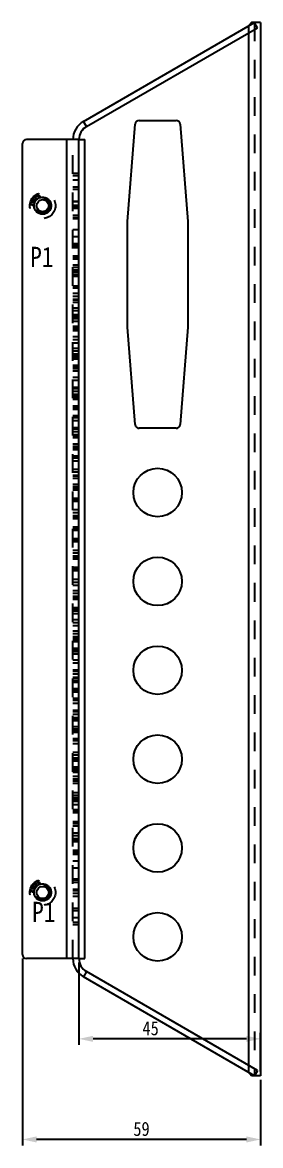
# Model space of a CAD drawing. Header units: millimetres. Extents: x -177 to 18421, y -5017 to 3255.
# Drawn here: x 7308.5 to 7367.5, y 1470.3 to 1748.4 of the extents above; entities that cross this region are included whole.
import ezdxf

# ---------------------------------------------------------------- set-up
doc = ezdxf.new("R2010")
doc.units = ezdxf.units.MM
doc.header["$LTSCALE"] = 46.255
doc.header["$PDMODE"] = 3
doc.header["$PDSIZE"] = 8
doc.linetypes.add('HIDDEN', pattern=[0.2, 0.1, -0.1])
doc.layers.get('0').update_dxf_attribs({"linetype": 'CONTINUOUS'})
doc.layers.get('Defpoints').update_dxf_attribs({"linetype": 'CONTINUOUS'})
doc.layers.add('02___PRT_ALL_AXES', color=7, linetype='CONTINUOUS')
doc.layers.add('DEFAULT_2', color=8, linetype='HIDDEN')
doc.styles.get("Standard").update_dxf_attribs({"font": 'txt', "width": 0.85})
doc.dimstyles.new('DIMSTYLE_1', dxfattribs={"dimtxt": 3.5, "dimasz": 3.5, "dimexe": 1.5, "dimexo": 1, "dimgap": 0.875, "dimtad": 1, "dimdsep": 46, "dimtxsty": 'Standard', "dimblk": '_FILLED', "dimcen": 0.09, "dimadec": 0, "dimazin": 0, "dimtp": 0.01, "dimtm": 0.01, "dimtfac": 1, "dimtofl": 0, "dimtmove": 0, "dimatfit": 3, "dimldrblk": '_FILLED', "dimfxl": 0, "dimtolj": 1, "dimarcsym": 0})

# ---------------------------------------------------------------- blocks, each defined once
blk = doc.blocks.new('_FILLED')
at = {"color": 0, "linetype": 'ByBlock'}
blk.add_solid([(0, 0), (-1, 0.214), (-1, -0.214)], dxfattribs=at)
blk = doc.blocks.new('*D110')
at = {"color": 0, "linetype": 'Continuous', "lineweight": -2, "transparency": 16777216}
for p, q in [((7308.45, 1516.61), (7308.45, 1470.34)), ((7367.45, 1486.63), (7367.45, 1470.34)), ((7363.95, 1471.84), (7311.95, 1471.84))]:
    blk.add_line(p, q, dxfattribs=at)
at = {"layer": 'Defpoints', "color": 0, "linetype": 'Continuous', "transparency": 16777216}
for p in [(7308.45, 1517.61), (7367.45, 1487.63), (7308.45, 1471.84)]:
    blk.add_point(p, dxfattribs=at)
at = {"color": 0, "linetype": 'Continuous', "lineweight": -2, "transparency": 16777216, "xscale": 3.5, "yscale": 3.5, "zscale": 3.5, "rotation": 180}
blk.add_blockref('_FILLED', (7308.45, 1471.84), dxfattribs=at)
at = {"color": 0, "linetype": 'Continuous', "lineweight": -2, "transparency": 16777216, "xscale": 3.5, "yscale": 3.5, "zscale": 3.5}
blk.add_blockref('_FILLED', (7367.45, 1471.84), dxfattribs=at)
at = {"color": 0, "linetype": 'Continuous', "transparency": 16777216, "insert": (7337.95, 1476.21), "char_height": 3.5, "width": 8.5, "attachment_point": 2}
blk.add_mtext('\\A1;59', dxfattribs=at)
blk = doc.blocks.new('*D111')
at = {"color": 0, "linetype": 'Continuous', "lineweight": -2, "transparency": 16777216}
for p, q in [((7322.45, 1515.61), (7322.45, 1495.25)), ((7363.95, 1496.75), (7325.95, 1496.75)), ((7367.45, 1488.63), (7367.45, 1498.25))]:
    blk.add_line(p, q, dxfattribs=at)
at = {"layer": 'Defpoints', "color": 0, "linetype": 'Continuous', "transparency": 16777216}
for p in [(7322.45, 1516.61), (7322.45, 1496.75), (7367.45, 1487.63)]:
    blk.add_point(p, dxfattribs=at)
at = {"color": 0, "linetype": 'Continuous', "lineweight": -2, "transparency": 16777216, "xscale": 3.5, "yscale": 3.5, "zscale": 3.5, "rotation": 180}
blk.add_blockref('_FILLED', (7322.45, 1496.75), dxfattribs=at)
at = {"color": 0, "linetype": 'Continuous', "lineweight": -2, "transparency": 16777216, "xscale": 3.5, "yscale": 3.5, "zscale": 3.5}
blk.add_blockref('_FILLED', (7367.45, 1496.75), dxfattribs=at)
at = {"color": 0, "linetype": 'Continuous', "transparency": 16777216, "insert": (7340.21, 1501.13), "char_height": 3.5, "width": 8.5, "attachment_point": 2}
blk.add_mtext('\\A1;45', dxfattribs=at)

msp = doc.modelspace()

# ---------------------------------------------------------------- linework, layer by layer
at = {"color": 7, "linetype": 'Continuous'}
for p, q in [((7323.551, 1723.882), (7365.951, 1748.362)), ((7365.201, 1748.362), (7364.451, 1747.496)), ((7365.951, 1748.362), (7365.201, 1748.362)), ((7366.701, 1747.063), (7365.951, 1748.362)), ((7324.301, 1722.583), (7323.551, 1723.882)), ((7322.451, 1719.379), (7320.951, 1719.379)), ((7322.451, 1516.613), (7320.951, 1516.613)), ((7324.301, 1513.408), (7323.551, 1512.109)), ((7365.951, 1487.63), (7323.551, 1512.109)), ((7365.201, 1487.63), (7364.451, 1488.496)), ((7365.951, 1487.63), (7365.201, 1487.63)), ((7366.701, 1488.929), (7365.951, 1487.63))]:
    msp.add_line(p, q, dxfattribs=at)
at = {"color": 3, "linetype": 'Continuous'}
for p, q in [((7324.301, 1722.583), (7366.701, 1747.063)), ((7367.451, 1748.362), (7365.951, 1748.362)), ((7367.451, 1748.362), (7367.451, 1487.63)), ((7364.451, 1745.764), (7364.451, 1490.228)), ((7337.374, 1724.096), (7346.528, 1724.096)), ((7334.451, 1699.096), (7336.377, 1723.175)), ((7347.524, 1723.175), (7349.451, 1699.096)), ((7308.451, 1517.613), (7308.451, 1718.379)), ((7320.951, 1719.379), (7309.451, 1719.379)), ((7319.451, 1516.613), (7319.451, 1719.379)), ((7322.451, 1719.379), (7323.951, 1719.379)), ((7322.451, 1516.613), (7322.451, 1719.379)), ((7323.951, 1516.613), (7323.951, 1719.379)), ((7334.451, 1672.896), (7334.451, 1699.096)), ((7349.451, 1699.096), (7349.451, 1672.896)), ((7336.377, 1648.816), (7334.451, 1672.896)), ((7349.451, 1672.896), (7347.524, 1648.816)), ((7346.528, 1647.896), (7337.374, 1647.896)), ((7320.951, 1516.613), (7309.451, 1516.613)), ((7322.451, 1516.613), (7323.951, 1516.613)), ((7366.701, 1488.929), (7324.301, 1513.408)), ((7367.451, 1487.63), (7365.951, 1487.63))]:
    msp.add_line(p, q, dxfattribs=at)
at = {"color": 7, "linetype": 'Continuous'}
for centre, start, end in [((7326.151, 1719.379), 120, 180), ((7326.151, 1516.613), 180, 240)]:
    msp.add_arc(centre, 5.2, start, end, dxfattribs=at)
at = {"color": 3, "linetype": 'Continuous'}
for centre, radius, start, end in [((7337.374, 1723.096), 1, 90, 175.42608), ((7346.528, 1723.096), 1, 4.57392, 90), ((7326.151, 1719.379), 3.7, 120, 180), ((7309.451, 1718.379), 1, 90, 180), ((7337.374, 1648.896), 1, 184.57392, 270), ((7346.528, 1648.896), 1, 270, 355.42608), ((7309.451, 1517.613), 1, 180, 270), ((7326.151, 1516.613), 3.7, 180, 240)]:
    msp.add_arc(centre, radius, start, end, dxfattribs=at)
at = {"layer": '02___PRT_ALL_AXES', "color": 8, "linetype": 'HIDDEN'}
for centre, radius in [((7313.451, 1702.996), 3.175), ((7313.451, 1702.996), 2.11), ((7313.451, 1702.996), 1.91), ((7313.451, 1532.996), 3.175), ((7313.451, 1532.996), 2.11), ((7313.451, 1532.996), 1.91)]:
    msp.add_circle(centre, radius, dxfattribs=at)
at = {"layer": '02___PRT_ALL_AXES', "color": 3, "linetype": 'Continuous'}
for centre, radius in [((7313.451, 1702.996), 2.1), ((7341.951, 1631.996), 6), ((7341.951, 1609.996), 6), ((7341.951, 1587.996), 6), ((7341.951, 1565.996), 6), ((7341.951, 1543.996), 6), ((7313.451, 1532.996), 2.1), ((7341.951, 1521.996), 6)]:
    msp.add_circle(centre, radius, dxfattribs=at)
at = {"layer": '02___PRT_ALL_AXES', "color": 7, "linetype": 'Continuous'}
for centre in [(7313.451, 1702.996), (7313.451, 1532.996)]:
    msp.add_circle(centre, 1.5, dxfattribs=at)
at = {"layer": 'DEFAULT_2', "color": 8, "linetype": 'HIDDEN'}
for p, q in [((7364.451, 1747.496), (7364.451, 1745.764)), ((7365.951, 1748.362), (7365.951, 1487.63)), ((7320.951, 1516.613), (7320.951, 1719.379)), ((7322.451, 1710.999), (7320.951, 1710.999)), ((7322.451, 1710.996), (7320.951, 1710.996)), ((7322.451, 1710.413), (7320.951, 1710.413)), ((7322.451, 1709.292), (7320.951, 1709.292)), ((7322.451, 1707.585), (7320.951, 1707.585)), ((7311.417, 1703.822), (7310.563, 1704.315)), ((7310.595, 1704.383), (7311.27, 1703.993)), ((7311.27, 1703.993), (7310.675, 1704.538)), ((7310.725, 1704.625), (7311.495, 1704.383)), ((7311.66, 1704.244), (7310.792, 1704.528)), ((7310.792, 1704.528), (7311.473, 1703.92)), ((7311.495, 1704.383), (7310.819, 1704.772)), ((7310.862, 1704.834), (7311.716, 1704.342)), ((7311.198, 1705.146), (7311.205, 1705.212)), ((7311.2, 1705.09), (7311.198, 1705.146)), ((7311.226, 1705.026), (7311.2, 1705.09)), ((7311.205, 1705.212), (7311.226, 1705.261)), ((7311.261, 1704.971), (7311.226, 1705.026)), ((7311.306, 1705.014), (7311.261, 1704.971)), ((7311.278, 1705.135), (7311.274, 1705.102)), ((7311.274, 1705.102), (7311.286, 1705.054)), ((7311.309, 1705.193), (7311.278, 1705.135)), ((7311.286, 1705.054), (7311.306, 1705.014)), ((7311.3, 1705.331), (7311.349, 1705.35)), ((7311.363, 1705.245), (7311.309, 1705.193)), ((7311.349, 1705.35), (7311.415, 1705.353)), ((7311.423, 1705.272), (7311.363, 1705.245)), ((7311.415, 1705.353), (7311.472, 1705.348)), ((7311.456, 1705.274), (7311.423, 1705.272)), ((7311.503, 1705.261), (7311.456, 1705.274)), ((7311.472, 1705.348), (7311.534, 1705.319)), ((7311.541, 1705.238), (7311.503, 1705.261)), ((7311.534, 1705.319), (7311.587, 1705.282)), ((7311.6, 1705.177), (7311.541, 1705.238)), ((7311.567, 1704.94), (7311.603, 1704.974)), ((7311.626, 1704.878), (7311.567, 1704.94)), ((7311.587, 1705.282), (7311.645, 1705.22)), ((7311.641, 1705.098), (7311.6, 1705.177)), ((7311.603, 1704.974), (7311.643, 1705.041)), ((7311.662, 1704.912), (7311.626, 1704.878)), ((7311.636, 1704.595), (7311.682, 1704.638)), ((7311.704, 1704.542), (7311.636, 1704.595)), ((7311.643, 1705.041), (7311.641, 1705.098)), ((7311.645, 1705.22), (7311.695, 1705.15)), ((7311.716, 1704.342), (7311.66, 1704.244)), ((7311.745, 1704.933), (7311.662, 1704.912)), ((7311.682, 1704.638), (7311.744, 1704.609)), ((7311.695, 1705.15), (7311.721, 1705.086)), ((7311.799, 1704.514), (7311.704, 1704.542)), ((7311.721, 1705.086), (7311.705, 1705.012)), ((7311.705, 1705.012), (7311.785, 1705)), ((7311.744, 1704.609), (7311.8, 1704.604)), ((7311.793, 1704.92), (7311.745, 1704.933)), ((7311.785, 1705), (7311.847, 1704.971)), ((7311.87, 1704.875), (7311.793, 1704.92)), ((7311.864, 1704.518), (7311.799, 1704.514)), ((7311.8, 1704.604), (7311.86, 1704.631)), ((7311.847, 1704.971), (7311.915, 1704.918)), ((7311.86, 1704.631), (7311.896, 1704.666)), ((7311.864, 1705.322), (7312.012, 1705.414)), ((7311.92, 1705.231), (7311.864, 1705.322)), ((7311.943, 1704.563), (7311.864, 1704.518)), ((7311.899, 1704.844), (7311.87, 1704.875)), ((7311.896, 1704.666), (7311.927, 1704.724)), ((7311.925, 1704.781), (7311.899, 1704.844)), ((7311.915, 1704.918), (7311.944, 1704.888)), ((7312.069, 1705.324), (7311.92, 1705.231)), ((7311.927, 1704.724), (7311.925, 1704.781)), ((7311.961, 1704.58), (7311.943, 1704.563)), ((7311.944, 1704.888), (7311.994, 1704.817)), ((7312.009, 1704.656), (7311.961, 1704.58)), ((7311.994, 1704.817), (7312.016, 1704.721)), ((7312.016, 1704.721), (7312.009, 1704.656)), ((7312.012, 1705.414), (7312.069, 1705.324)), ((7312.1, 1705.76), (7312.064, 1705.852)), ((7312.623, 1705.397), (7312.1, 1705.76)), ((7312.518, 1705.928), (7312.193, 1705.798)), ((7312.193, 1705.798), (7312.657, 1705.479)), ((7312.357, 1705.153), (7312.415, 1705.176)), ((7312.401, 1705.078), (7312.357, 1705.153)), ((7312.479, 1705.018), (7312.401, 1705.078)), ((7312.415, 1705.176), (7312.462, 1705.126)), ((7312.462, 1705.126), (7312.513, 1705.101)), ((7312.541, 1704.997), (7312.479, 1705.018)), ((7312.482, 1706.019), (7312.518, 1705.928)), ((7312.513, 1705.101), (7312.579, 1705.104)), ((7312.63, 1705.01), (7312.541, 1704.997)), ((7312.579, 1705.104), (7312.625, 1705.123)), ((7312.678, 1705.327), (7312.623, 1705.397)), ((7312.625, 1705.123), (7312.675, 1705.166)), ((7312.676, 1705.029), (7312.63, 1705.01)), ((7312.657, 1705.479), (7312.704, 1705.429)), ((7312.675, 1705.166), (7312.694, 1705.219)), ((7312.738, 1705.076), (7312.676, 1705.029)), ((7312.694, 1705.288), (7312.678, 1705.327)), ((7312.694, 1705.219), (7312.694, 1705.288)), ((7312.704, 1705.429), (7312.748, 1705.355)), ((7312.769, 1705.134), (7312.738, 1705.076)), ((7312.748, 1705.355), (7312.763, 1705.316)), ((7312.763, 1705.316), (7312.784, 1705.232)), ((7312.784, 1705.232), (7312.769, 1705.134)), ((7322.451, 1706.999), (7320.951, 1706.999)), ((7322.451, 1706.996), (7320.951, 1706.996)), ((7310.302, 1703.212), (7310.288, 1703.275)), ((7310.299, 1703.377), (7310.326, 1703.436)), ((7310.359, 1703.143), (7310.302, 1703.212)), ((7310.326, 1703.436), (7310.374, 1703.481)), ((7310.461, 1703.095), (7310.359, 1703.143)), ((7310.374, 1703.481), (7310.464, 1703.522)), ((7310.425, 1703.363), (7310.415, 1703.263)), ((7310.415, 1703.263), (7310.43, 1703.211)), ((7310.452, 1703.41), (7310.425, 1703.363)), ((7310.43, 1703.211), (7310.49, 1703.167)), ((7310.498, 1703.443), (7310.452, 1703.41)), ((7310.544, 1703.073), (7310.461, 1703.095)), ((7310.464, 1703.522), (7310.551, 1703.538)), ((7310.49, 1703.167), (7310.552, 1703.148)), ((7310.564, 1703.461), (7310.498, 1703.443)), ((7310.552, 1703.148), (7310.544, 1703.073)), ((7310.551, 1703.538), (7310.657, 1703.526)), ((7310.628, 1703.454), (7310.564, 1703.461)), ((7310.688, 1703.422), (7310.628, 1703.454)), ((7310.657, 1703.526), (7310.739, 1703.493)), ((7310.727, 1703.381), (7310.688, 1703.422)), ((7310.743, 1703.329), (7310.727, 1703.381)), ((7310.735, 1703.254), (7310.743, 1703.329)), ((7310.75, 1703.202), (7310.735, 1703.254)), ((7310.739, 1703.493), (7310.818, 1703.434)), ((7310.74, 1703.768), (7310.798, 1703.933)), ((7310.84, 1703.733), (7310.74, 1703.768)), ((7310.787, 1703.148), (7310.75, 1703.202)), ((7310.867, 1703.089), (7310.787, 1703.148)), ((7310.798, 1703.933), (7310.898, 1703.898)), ((7310.818, 1703.434), (7310.855, 1703.38)), ((7310.898, 1703.898), (7310.84, 1703.733)), ((7310.855, 1703.38), (7310.87, 1703.315)), ((7310.87, 1703.315), (7310.862, 1703.241)), ((7310.862, 1703.241), (7310.879, 1703.201)), ((7310.95, 1703.068), (7310.867, 1703.089)), ((7310.879, 1703.201), (7310.917, 1703.159)), ((7310.917, 1703.159), (7310.979, 1703.14)), ((7311.035, 1703.059), (7310.95, 1703.068)), ((7310.979, 1703.14), (7311.022, 1703.136)), ((7311.022, 1703.136), (7311.086, 1703.141)), ((7311.121, 1703.062), (7311.035, 1703.059)), ((7311.068, 1703.369), (7311.076, 1703.444)), ((7311.109, 1703.352), (7311.068, 1703.369)), ((7311.076, 1703.444), (7311.138, 1703.425)), ((7311.086, 1703.141), (7311.133, 1703.174)), ((7311.149, 1703.323), (7311.109, 1703.352)), ((7311.211, 1703.103), (7311.121, 1703.062)), ((7311.133, 1703.174), (7311.158, 1703.209)), ((7311.138, 1703.425), (7311.219, 1703.378)), ((7311.166, 1703.284), (7311.149, 1703.323)), ((7311.158, 1703.209), (7311.166, 1703.284)), ((7311.258, 1703.148), (7311.211, 1703.103)), ((7311.219, 1703.378), (7311.277, 1703.322)), ((7311.285, 1703.195), (7311.258, 1703.148)), ((7311.277, 1703.322), (7311.291, 1703.258)), ((7311.291, 1703.258), (7311.285, 1703.195)), ((7311.473, 1703.92), (7311.417, 1703.822)), ((7322.451, 1703.999), (7320.951, 1703.999)), ((7322.451, 1703.996), (7320.951, 1703.996)), ((7320.951, 1703.17), (7322.451, 1703.17)), ((7322.451, 1702.585), (7320.951, 1702.585)), ((7322.451, 1702.292), (7320.951, 1702.292)), ((7322.451, 1700.585), (7320.951, 1700.585)), ((7322.451, 1699.999), (7320.951, 1699.999)), ((7322.451, 1699.996), (7320.951, 1699.996)), ((7322.451, 1699.756), (7320.951, 1699.756)), ((7322.451, 1696.999), (7320.951, 1696.999)), ((7322.451, 1696.996), (7320.951, 1696.996)), ((7322.451, 1695.292), (7320.951, 1695.292)), ((7322.451, 1693.585), (7320.951, 1693.585)), ((7320.951, 1693.17), (7322.451, 1693.17)), ((7322.451, 1692.999), (7320.951, 1692.999)), ((7322.451, 1692.996), (7320.951, 1692.996)), ((7322.451, 1692.585), (7320.951, 1692.585)), ((7322.451, 1690.499), (7320.951, 1690.499)), ((7322.451, 1689.999), (7320.951, 1689.999)), ((7322.451, 1689.996), (7320.951, 1689.996)), ((7322.451, 1689.756), (7320.951, 1689.756)), ((7322.451, 1688.292), (7320.951, 1688.292)), ((7322.451, 1687.67), (7320.951, 1687.67)), ((7320.951, 1687.085), (7322.451, 1687.085)), ((7322.451, 1686.585), (7320.951, 1686.585)), ((7320.951, 1686.085), (7322.451, 1686.085)), ((7322.451, 1685.999), (7320.951, 1685.999)), ((7322.451, 1685.996), (7320.951, 1685.996)), ((7322.451, 1685.499), (7320.951, 1685.499)), ((7320.951, 1683.17), (7322.451, 1683.17)), ((7322.451, 1682.999), (7320.951, 1682.999)), ((7322.451, 1682.996), (7320.951, 1682.996)), ((7322.451, 1682.67), (7320.951, 1682.67)), ((7322.451, 1682.585), (7320.951, 1682.585)), ((7322.451, 1681.292), (7320.951, 1681.292)), ((7322.451, 1680.499), (7320.951, 1680.499)), ((7322.451, 1679.756), (7320.951, 1679.756)), ((7322.451, 1679.585), (7320.951, 1679.585)), ((7322.451, 1678.999), (7320.951, 1678.999)), ((7322.451, 1678.996), (7320.951, 1678.996)), ((7322.451, 1677.67), (7320.951, 1677.67)), ((7320.951, 1677.085), (7322.451, 1677.085)), ((7320.951, 1676.085), (7322.451, 1676.085)), ((7322.451, 1675.999), (7320.951, 1675.999)), ((7322.451, 1675.996), (7320.951, 1675.996)), ((7322.451, 1675.499), (7320.951, 1675.499)), ((7322.451, 1674.999), (7320.951, 1674.999)), ((7322.451, 1674.292), (7320.951, 1674.292)), ((7320.951, 1673.17), (7322.451, 1673.17)), ((7322.451, 1672.999), (7320.951, 1672.999)), ((7322.451, 1672.67), (7320.951, 1672.67)), ((7322.451, 1672.585), (7320.951, 1672.585)), ((7322.451, 1672.292), (7320.951, 1672.292)), ((7322.451, 1671.999), (7320.951, 1671.999)), ((7322.451, 1671.996), (7320.951, 1671.996)), ((7322.451, 1670.499), (7320.951, 1670.499)), ((7322.451, 1669.756), (7320.951, 1669.756)), ((7322.451, 1668.996), (7320.951, 1668.996)), ((7322.451, 1667.67), (7320.951, 1667.67)), ((7320.951, 1667.085), (7322.451, 1667.085)), ((7322.451, 1666.241), (7320.951, 1666.241)), ((7320.951, 1666.085), (7322.451, 1666.085)), ((7322.451, 1665.499), (7320.951, 1665.499)), ((7322.451, 1664.996), (7320.951, 1664.996)), ((7322.451, 1663.413), (7320.951, 1663.413)), ((7320.951, 1663.17), (7322.451, 1663.17)), ((7320.951, 1662.827), (7322.451, 1662.827)), ((7322.451, 1662.67), (7320.951, 1662.67)), ((7322.451, 1662.585), (7320.951, 1662.585)), ((7322.451, 1661.996), (7320.951, 1661.996)), ((7322.451, 1660.499), (7320.951, 1660.499)), ((7322.451, 1659.756), (7320.951, 1659.756)), ((7322.451, 1657.996), (7320.951, 1657.996)), ((7322.451, 1657.67), (7320.951, 1657.67)), ((7320.951, 1657.085), (7322.451, 1657.085)), ((7322.451, 1656.241), (7320.951, 1656.241)), ((7320.951, 1656.085), (7322.451, 1656.085)), ((7322.451, 1655.499), (7320.951, 1655.499)), ((7322.451, 1654.996), (7320.951, 1654.996)), ((7322.451, 1653.413), (7320.951, 1653.413)), ((7320.951, 1653.17), (7322.451, 1653.17)), ((7320.951, 1652.827), (7322.451, 1652.827)), ((7322.451, 1652.67), (7320.951, 1652.67)), ((7322.451, 1652.585), (7320.951, 1652.585)), ((7322.451, 1650.996), (7320.951, 1650.996)), ((7322.451, 1650.499), (7320.951, 1650.499)), ((7322.451, 1649.756), (7320.951, 1649.756)), ((7322.451, 1647.996), (7320.951, 1647.996)), ((7322.451, 1647.67), (7320.951, 1647.67)), ((7320.951, 1647.085), (7322.451, 1647.085)), ((7322.451, 1646.241), (7320.951, 1646.241)), ((7320.951, 1646.085), (7322.451, 1646.085)), ((7322.451, 1645.499), (7320.951, 1645.499)), ((7322.451, 1643.996), (7320.951, 1643.996)), ((7322.451, 1643.413), (7320.951, 1643.413)), ((7320.951, 1643.17), (7322.451, 1643.17)), ((7320.951, 1642.827), (7322.451, 1642.827)), ((7322.451, 1642.67), (7320.951, 1642.67)), ((7322.451, 1642.585), (7320.951, 1642.585)), ((7322.451, 1640.996), (7320.951, 1640.996)), ((7322.451, 1640.499), (7320.951, 1640.499)), ((7322.451, 1639.756), (7320.951, 1639.756)), ((7322.451, 1637.67), (7320.951, 1637.67)), ((7320.951, 1637.085), (7322.451, 1637.085)), ((7322.451, 1636.996), (7320.951, 1636.996)), ((7322.451, 1636.241), (7320.951, 1636.241)), ((7320.951, 1636.085), (7322.451, 1636.085)), ((7322.451, 1635.499), (7320.951, 1635.499)), ((7322.451, 1633.996), (7320.951, 1633.996)), ((7322.451, 1633.413), (7320.951, 1633.413)), ((7320.951, 1633.17), (7322.451, 1633.17)), ((7320.951, 1632.827), (7322.451, 1632.827)), ((7322.451, 1632.67), (7320.951, 1632.67)), ((7322.451, 1632.585), (7320.951, 1632.585)), ((7322.451, 1630.499), (7320.951, 1630.499)), ((7322.451, 1629.996), (7320.951, 1629.996)), ((7322.451, 1629.756), (7320.951, 1629.756)), ((7322.451, 1627.67), (7320.951, 1627.67)), ((7320.951, 1627.085), (7322.451, 1627.085)), ((7322.451, 1626.996), (7320.951, 1626.996)), ((7322.451, 1626.241), (7320.951, 1626.241)), ((7320.951, 1626.085), (7322.451, 1626.085)), ((7322.451, 1625.499), (7320.951, 1625.499)), ((7322.451, 1623.413), (7320.951, 1623.413)), ((7320.951, 1623.17), (7322.451, 1623.17)), ((7322.451, 1622.996), (7320.951, 1622.996)), ((7320.951, 1622.827), (7322.451, 1622.827)), ((7322.451, 1622.67), (7320.951, 1622.67)), ((7322.451, 1622.585), (7320.951, 1622.585)), ((7322.451, 1620.499), (7320.951, 1620.499)), ((7322.451, 1619.996), (7320.951, 1619.996)), ((7322.451, 1619.756), (7320.951, 1619.756)), ((7322.451, 1617.67), (7320.951, 1617.67)), ((7320.951, 1617.085), (7322.451, 1617.085)), ((7322.451, 1616.241), (7320.951, 1616.241)), ((7320.951, 1616.085), (7322.451, 1616.085)), ((7322.451, 1615.996), (7320.951, 1615.996)), ((7322.451, 1615.499), (7320.951, 1615.499)), ((7322.451, 1613.413), (7320.951, 1613.413)), ((7320.951, 1613.17), (7322.451, 1613.17)), ((7322.451, 1612.996), (7320.951, 1612.996)), ((7320.951, 1612.827), (7322.451, 1612.827)), ((7322.451, 1612.67), (7320.951, 1612.67)), ((7322.451, 1612.585), (7320.951, 1612.585)), ((7322.451, 1610.499), (7320.951, 1610.499)), ((7322.451, 1609.756), (7320.951, 1609.756)), ((7322.451, 1608.996), (7320.951, 1608.996)), ((7322.451, 1607.67), (7320.951, 1607.67)), ((7320.951, 1607.085), (7322.451, 1607.085)), ((7322.451, 1606.241), (7320.951, 1606.241)), ((7320.951, 1606.085), (7322.451, 1606.085)), ((7322.451, 1605.996), (7320.951, 1605.996)), ((7322.451, 1605.499), (7320.951, 1605.499)), ((7322.451, 1603.413), (7320.951, 1603.413)), ((7320.951, 1603.17), (7322.451, 1603.17)), ((7320.951, 1602.827), (7322.451, 1602.827)), ((7322.451, 1602.67), (7320.951, 1602.67)), ((7322.451, 1602.585), (7320.951, 1602.585)), ((7322.451, 1601.996), (7320.951, 1601.996)), ((7322.451, 1600.499), (7320.951, 1600.499)), ((7322.451, 1599.756), (7320.951, 1599.756)), ((7322.451, 1598.996), (7320.951, 1598.996)), ((7322.451, 1597.67), (7320.951, 1597.67)), ((7320.951, 1597.085), (7322.451, 1597.085)), ((7322.451, 1596.241), (7320.951, 1596.241)), ((7320.951, 1596.085), (7322.451, 1596.085)), ((7322.451, 1595.499), (7320.951, 1595.499)), ((7322.451, 1594.996), (7320.951, 1594.996)), ((7322.451, 1593.413), (7320.951, 1593.413)), ((7320.951, 1593.17), (7322.451, 1593.17)), ((7320.951, 1592.827), (7322.451, 1592.827)), ((7322.451, 1592.67), (7320.951, 1592.67)), ((7322.451, 1592.585), (7320.951, 1592.585)), ((7322.451, 1591.996), (7320.951, 1591.996)), ((7322.451, 1590.499), (7320.951, 1590.499)), ((7322.451, 1589.756), (7320.951, 1589.756)), ((7322.451, 1587.996), (7320.951, 1587.996)), ((7322.451, 1587.67), (7320.951, 1587.67)), ((7320.951, 1587.085), (7322.451, 1587.085)), ((7322.451, 1586.241), (7320.951, 1586.241)), ((7320.951, 1586.085), (7322.451, 1586.085)), ((7322.451, 1585.499), (7320.951, 1585.499)), ((7322.451, 1584.996), (7320.951, 1584.996)), ((7322.451, 1583.413), (7320.951, 1583.413)), ((7320.951, 1583.17), (7322.451, 1583.17)), ((7320.951, 1582.827), (7322.451, 1582.827)), ((7322.451, 1582.67), (7320.951, 1582.67)), ((7322.451, 1582.585), (7320.951, 1582.585)), ((7322.451, 1580.996), (7320.951, 1580.996)), ((7322.451, 1580.499), (7320.951, 1580.499)), ((7322.451, 1579.756), (7320.951, 1579.756)), ((7322.451, 1577.996), (7320.951, 1577.996)), ((7322.451, 1577.67), (7320.951, 1577.67)), ((7320.951, 1577.085), (7322.451, 1577.085)), ((7322.451, 1576.241), (7320.951, 1576.241)), ((7320.951, 1576.085), (7322.451, 1576.085)), ((7322.451, 1575.499), (7320.951, 1575.499)), ((7322.451, 1573.996), (7320.951, 1573.996)), ((7322.451, 1573.413), (7320.951, 1573.413)), ((7320.951, 1573.17), (7322.451, 1573.17)), ((7320.951, 1572.827), (7322.451, 1572.827)), ((7322.451, 1572.67), (7320.951, 1572.67)), ((7322.451, 1572.585), (7320.951, 1572.585)), ((7322.451, 1570.996), (7320.951, 1570.996)), ((7322.451, 1570.499), (7320.951, 1570.499)), ((7322.451, 1569.756), (7320.951, 1569.756)), ((7322.451, 1567.67), (7320.951, 1567.67)), ((7320.951, 1567.085), (7322.451, 1567.085)), ((7322.451, 1566.996), (7320.951, 1566.996)), ((7322.451, 1566.241), (7320.951, 1566.241)), ((7320.951, 1566.085), (7322.451, 1566.085)), ((7322.451, 1565.499), (7320.951, 1565.499)), ((7322.451, 1563.999), (7320.951, 1563.999)), ((7322.451, 1563.996), (7320.951, 1563.996)), ((7322.451, 1563.706), (7320.951, 1563.706)), ((7322.451, 1563.413), (7320.951, 1563.413)), ((7322.451, 1562.999), (7320.951, 1562.999)), ((7320.951, 1562.827), (7322.451, 1562.827)), ((7322.451, 1562.67), (7320.951, 1562.67)), ((7322.451, 1561.706), (7320.951, 1561.706)), ((7322.451, 1560.999), (7320.951, 1560.999)), ((7322.451, 1560.499), (7320.951, 1560.499)), ((7322.451, 1559.999), (7320.951, 1559.999)), ((7322.451, 1559.996), (7320.951, 1559.996)), ((7322.451, 1557.67), (7320.951, 1557.67)), ((7320.951, 1557.085), (7322.451, 1557.085)), ((7322.451, 1556.999), (7320.951, 1556.999)), ((7322.451, 1556.996), (7320.951, 1556.996)), ((7322.451, 1556.413), (7320.951, 1556.413)), ((7322.451, 1556.241), (7320.951, 1556.241)), ((7320.951, 1556.085), (7322.451, 1556.085)), ((7322.451, 1555.499), (7320.951, 1555.499)), ((7322.451, 1554.706), (7320.951, 1554.706)), ((7322.451, 1553.413), (7320.951, 1553.413)), ((7322.451, 1552.999), (7320.951, 1552.999)), ((7322.451, 1552.996), (7320.951, 1552.996)), ((7320.951, 1552.827), (7322.451, 1552.827)), ((7322.451, 1552.67), (7320.951, 1552.67)), ((7322.451, 1550.499), (7320.951, 1550.499)), ((7322.451, 1549.999), (7320.951, 1549.999)), ((7322.451, 1549.996), (7320.951, 1549.996)), ((7322.451, 1549.413), (7320.951, 1549.413)), ((7322.451, 1547.706), (7320.951, 1547.706)), ((7322.451, 1547.67), (7320.951, 1547.67)), ((7320.951, 1547.085), (7322.451, 1547.085)), ((7322.451, 1546.241), (7320.951, 1546.241)), ((7320.951, 1546.085), (7322.451, 1546.085)), ((7322.451, 1545.999), (7320.951, 1545.999)), ((7322.451, 1545.996), (7320.951, 1545.996)), ((7322.451, 1545.499), (7320.951, 1545.499)), ((7322.451, 1543.413), (7320.951, 1543.413)), ((7322.451, 1542.999), (7320.951, 1542.999)), ((7322.451, 1542.996), (7320.951, 1542.996)), ((7320.951, 1542.827), (7322.451, 1542.827)), ((7322.451, 1542.67), (7320.951, 1542.67)), ((7322.451, 1542.413), (7320.951, 1542.413)), ((7322.451, 1540.706), (7320.951, 1540.706)), ((7322.451, 1538.999), (7320.951, 1538.999)), ((7322.451, 1538.996), (7320.951, 1538.996)), ((7311.495, 1534.383), (7310.819, 1534.772)), ((7310.862, 1534.834), (7311.716, 1534.342)), ((7311.198, 1535.146), (7311.205, 1535.212)), ((7311.2, 1535.09), (7311.198, 1535.146)), ((7311.226, 1535.026), (7311.2, 1535.09)), ((7311.205, 1535.212), (7311.226, 1535.261)), ((7311.261, 1534.971), (7311.226, 1535.026)), ((7311.306, 1535.014), (7311.261, 1534.971)), ((7311.278, 1535.135), (7311.274, 1535.102)), ((7311.274, 1535.102), (7311.286, 1535.054)), ((7311.309, 1535.193), (7311.278, 1535.135)), ((7311.286, 1535.054), (7311.306, 1535.014)), ((7311.3, 1535.331), (7311.349, 1535.35)), ((7311.363, 1535.245), (7311.309, 1535.193)), ((7311.349, 1535.35), (7311.415, 1535.353)), ((7311.423, 1535.272), (7311.363, 1535.245)), ((7311.415, 1535.353), (7311.472, 1535.348)), ((7311.456, 1535.274), (7311.423, 1535.272)), ((7311.503, 1535.261), (7311.456, 1535.274)), ((7311.472, 1535.348), (7311.534, 1535.319)), ((7311.541, 1535.238), (7311.503, 1535.261)), ((7311.534, 1535.319), (7311.587, 1535.282)), ((7311.6, 1535.177), (7311.541, 1535.238)), ((7311.567, 1534.94), (7311.603, 1534.974)), ((7311.626, 1534.878), (7311.567, 1534.94)), ((7311.587, 1535.282), (7311.645, 1535.22)), ((7311.641, 1535.098), (7311.6, 1535.177)), ((7311.603, 1534.974), (7311.643, 1535.041)), ((7311.662, 1534.912), (7311.626, 1534.878)), ((7311.643, 1535.041), (7311.641, 1535.098)), ((7311.645, 1535.22), (7311.695, 1535.15)), ((7311.745, 1534.933), (7311.662, 1534.912)), ((7311.695, 1535.15), (7311.721, 1535.086)), ((7311.721, 1535.086), (7311.705, 1535.012)), ((7311.705, 1535.012), (7311.785, 1535)), ((7311.793, 1534.92), (7311.745, 1534.933)), ((7311.785, 1535), (7311.847, 1534.971)), ((7311.87, 1534.875), (7311.793, 1534.92)), ((7311.847, 1534.971), (7311.915, 1534.918)), ((7311.864, 1535.322), (7312.012, 1535.414)), ((7311.92, 1535.231), (7311.864, 1535.322)), ((7311.899, 1534.844), (7311.87, 1534.875)), ((7311.896, 1534.666), (7311.927, 1534.724)), ((7311.925, 1534.781), (7311.899, 1534.844)), ((7311.915, 1534.918), (7311.944, 1534.888)), ((7312.069, 1535.324), (7311.92, 1535.231)), ((7311.927, 1534.724), (7311.925, 1534.781)), ((7311.944, 1534.888), (7311.994, 1534.817)), ((7311.994, 1534.817), (7312.016, 1534.721)), ((7312.016, 1534.721), (7312.009, 1534.656)), ((7312.012, 1535.414), (7312.069, 1535.324)), ((7312.1, 1535.76), (7312.064, 1535.852)), ((7312.623, 1535.397), (7312.1, 1535.76)), ((7312.518, 1535.928), (7312.193, 1535.798)), ((7312.193, 1535.798), (7312.657, 1535.479)), ((7312.357, 1535.153), (7312.415, 1535.176)), ((7312.401, 1535.078), (7312.357, 1535.153)), ((7312.479, 1535.018), (7312.401, 1535.078)), ((7312.415, 1535.176), (7312.462, 1535.126)), ((7312.462, 1535.126), (7312.513, 1535.101)), ((7312.541, 1534.997), (7312.479, 1535.018)), ((7312.482, 1536.019), (7312.518, 1535.928)), ((7312.513, 1535.101), (7312.579, 1535.104)), ((7312.63, 1535.01), (7312.541, 1534.997)), ((7312.579, 1535.104), (7312.625, 1535.123)), ((7312.678, 1535.327), (7312.623, 1535.397)), ((7312.625, 1535.123), (7312.675, 1535.166)), ((7312.676, 1535.029), (7312.63, 1535.01)), ((7312.657, 1535.479), (7312.704, 1535.429)), ((7312.675, 1535.166), (7312.694, 1535.219)), ((7312.738, 1535.076), (7312.676, 1535.029)), ((7312.694, 1535.288), (7312.678, 1535.327)), ((7312.694, 1535.219), (7312.694, 1535.288)), ((7312.704, 1535.429), (7312.748, 1535.355)), ((7312.769, 1535.134), (7312.738, 1535.076)), ((7312.748, 1535.355), (7312.763, 1535.316)), ((7312.763, 1535.316), (7312.784, 1535.232)), ((7312.784, 1535.232), (7312.769, 1535.134)), ((7322.451, 1536.241), (7320.951, 1536.241)), ((7322.451, 1535.999), (7320.951, 1535.999)), ((7322.451, 1535.996), (7320.951, 1535.996)), ((7322.451, 1535.413), (7320.951, 1535.413)), ((7310.302, 1533.212), (7310.288, 1533.275)), ((7310.299, 1533.377), (7310.326, 1533.436)), ((7310.359, 1533.143), (7310.302, 1533.212)), ((7310.326, 1533.436), (7310.374, 1533.481)), ((7310.461, 1533.095), (7310.359, 1533.143)), ((7310.374, 1533.481), (7310.464, 1533.522)), ((7310.425, 1533.363), (7310.415, 1533.263)), ((7310.415, 1533.263), (7310.43, 1533.211)), ((7310.452, 1533.41), (7310.425, 1533.363)), ((7310.43, 1533.211), (7310.49, 1533.167)), ((7310.498, 1533.443), (7310.452, 1533.41)), ((7310.544, 1533.073), (7310.461, 1533.095)), ((7310.464, 1533.522), (7310.551, 1533.538)), ((7310.49, 1533.167), (7310.552, 1533.148)), ((7310.564, 1533.461), (7310.498, 1533.443)), ((7310.552, 1533.148), (7310.544, 1533.073)), ((7310.551, 1533.538), (7310.657, 1533.526)), ((7311.417, 1533.822), (7310.563, 1534.315)), ((7310.628, 1533.454), (7310.564, 1533.461)), ((7310.595, 1534.383), (7311.27, 1533.993)), ((7310.688, 1533.422), (7310.628, 1533.454)), ((7310.657, 1533.526), (7310.739, 1533.493)), ((7311.27, 1533.993), (7310.675, 1534.538)), ((7310.727, 1533.381), (7310.688, 1533.422)), ((7310.725, 1534.625), (7311.495, 1534.383)), ((7310.743, 1533.329), (7310.727, 1533.381)), ((7310.735, 1533.254), (7310.743, 1533.329)), ((7310.75, 1533.202), (7310.735, 1533.254)), ((7310.739, 1533.493), (7310.818, 1533.434)), ((7310.74, 1533.768), (7310.798, 1533.933)), ((7310.84, 1533.733), (7310.74, 1533.768)), ((7310.787, 1533.148), (7310.75, 1533.202)), ((7310.867, 1533.089), (7310.787, 1533.148)), ((7311.66, 1534.244), (7310.792, 1534.528)), ((7310.792, 1534.528), (7311.473, 1533.92)), ((7310.798, 1533.933), (7310.898, 1533.898)), ((7310.818, 1533.434), (7310.855, 1533.38)), ((7310.898, 1533.898), (7310.84, 1533.733)), ((7310.855, 1533.38), (7310.87, 1533.315)), ((7310.87, 1533.315), (7310.862, 1533.241)), ((7310.862, 1533.241), (7310.879, 1533.201)), ((7310.95, 1533.068), (7310.867, 1533.089)), ((7310.879, 1533.201), (7310.917, 1533.159)), ((7310.917, 1533.159), (7310.979, 1533.14)), ((7311.035, 1533.059), (7310.95, 1533.068)), ((7310.979, 1533.14), (7311.022, 1533.136)), ((7311.022, 1533.136), (7311.086, 1533.141)), ((7311.121, 1533.062), (7311.035, 1533.059)), ((7311.068, 1533.369), (7311.076, 1533.444)), ((7311.109, 1533.352), (7311.068, 1533.369)), ((7311.076, 1533.444), (7311.138, 1533.425)), ((7311.086, 1533.141), (7311.133, 1533.174)), ((7311.149, 1533.323), (7311.109, 1533.352)), ((7311.211, 1533.103), (7311.121, 1533.062)), ((7311.133, 1533.174), (7311.158, 1533.209)), ((7311.138, 1533.425), (7311.219, 1533.378)), ((7311.166, 1533.284), (7311.149, 1533.323)), ((7311.158, 1533.209), (7311.166, 1533.284)), ((7311.258, 1533.148), (7311.211, 1533.103)), ((7311.219, 1533.378), (7311.277, 1533.322)), ((7311.285, 1533.195), (7311.258, 1533.148)), ((7311.277, 1533.322), (7311.291, 1533.258)), ((7311.291, 1533.258), (7311.285, 1533.195)), ((7311.473, 1533.92), (7311.417, 1533.822)), ((7311.636, 1534.595), (7311.682, 1534.638)), ((7311.704, 1534.542), (7311.636, 1534.595)), ((7311.716, 1534.342), (7311.66, 1534.244)), ((7311.682, 1534.638), (7311.744, 1534.609)), ((7311.799, 1534.514), (7311.704, 1534.542)), ((7311.744, 1534.609), (7311.8, 1534.604)), ((7311.864, 1534.518), (7311.799, 1534.514)), ((7311.8, 1534.604), (7311.86, 1534.631)), ((7311.86, 1534.631), (7311.896, 1534.666)), ((7311.943, 1534.563), (7311.864, 1534.518)), ((7311.961, 1534.58), (7311.943, 1534.563)), ((7312.009, 1534.656), (7311.961, 1534.58)), ((7322.451, 1533.706), (7320.951, 1533.706)), ((7322.451, 1533.413), (7320.951, 1533.413)), ((7320.951, 1532.827), (7322.451, 1532.827)), ((7322.451, 1531.999), (7320.951, 1531.999)), ((7322.451, 1531.996), (7320.951, 1531.996)), ((7322.451, 1528.999), (7320.951, 1528.999)), ((7322.451, 1528.996), (7320.951, 1528.996)), ((7322.451, 1528.413), (7320.951, 1528.413)), ((7322.451, 1526.706), (7320.951, 1526.706)), ((7322.451, 1525.585), (7320.951, 1525.585)), ((7322.451, 1524.999), (7320.951, 1524.999)), ((7322.451, 1524.996), (7320.951, 1524.996)), ((7364.451, 1490.228), (7364.451, 1488.496))]:
    msp.add_line(p, q, dxfattribs=at)
for centre in [(7313.451, 1702.996), (7313.451, 1532.996)]:
    msp.add_circle(centre, 1.8, dxfattribs=at)

# ---------------------------------------------------------------- texts
at = {"color": 2, "linetype": 'Continuous', "char_height": 5, "width": 8.5, "attachment_point": 1, "line_spacing_factor": 0.9}
for insert in [(7310.376, 1692.838), (7310.847, 1530.675)]:
    msp.add_mtext('P1', dxfattribs=dict(at, insert=insert))

# ---------------------------------------------------------------- dimensions: what is measured, and where the dimension line sits
at = {"color": 2, "linetype": 'Continuous'}
for base, p2, picture, middle in [((7308.451, 1471.835), (7308.451, 1517.613), '*D110', (7337.951, 1471.835)), ((7322.451, 1496.754), (7322.451, 1516.613), '*D111', (7340.213, 1496.754))]:
    dim = msp.add_linear_dim(base=base, p1=(7367.451, 1487.63), p2=p2, angle=180, dimstyle='DIMSTYLE_1', dxfattribs=at)
    dim.commit()
    dim.dimension.update_dxf_attribs({"geometry": picture, "text_midpoint": middle, "dimtype": 160})

doc.saveas('drawing.dxf')
